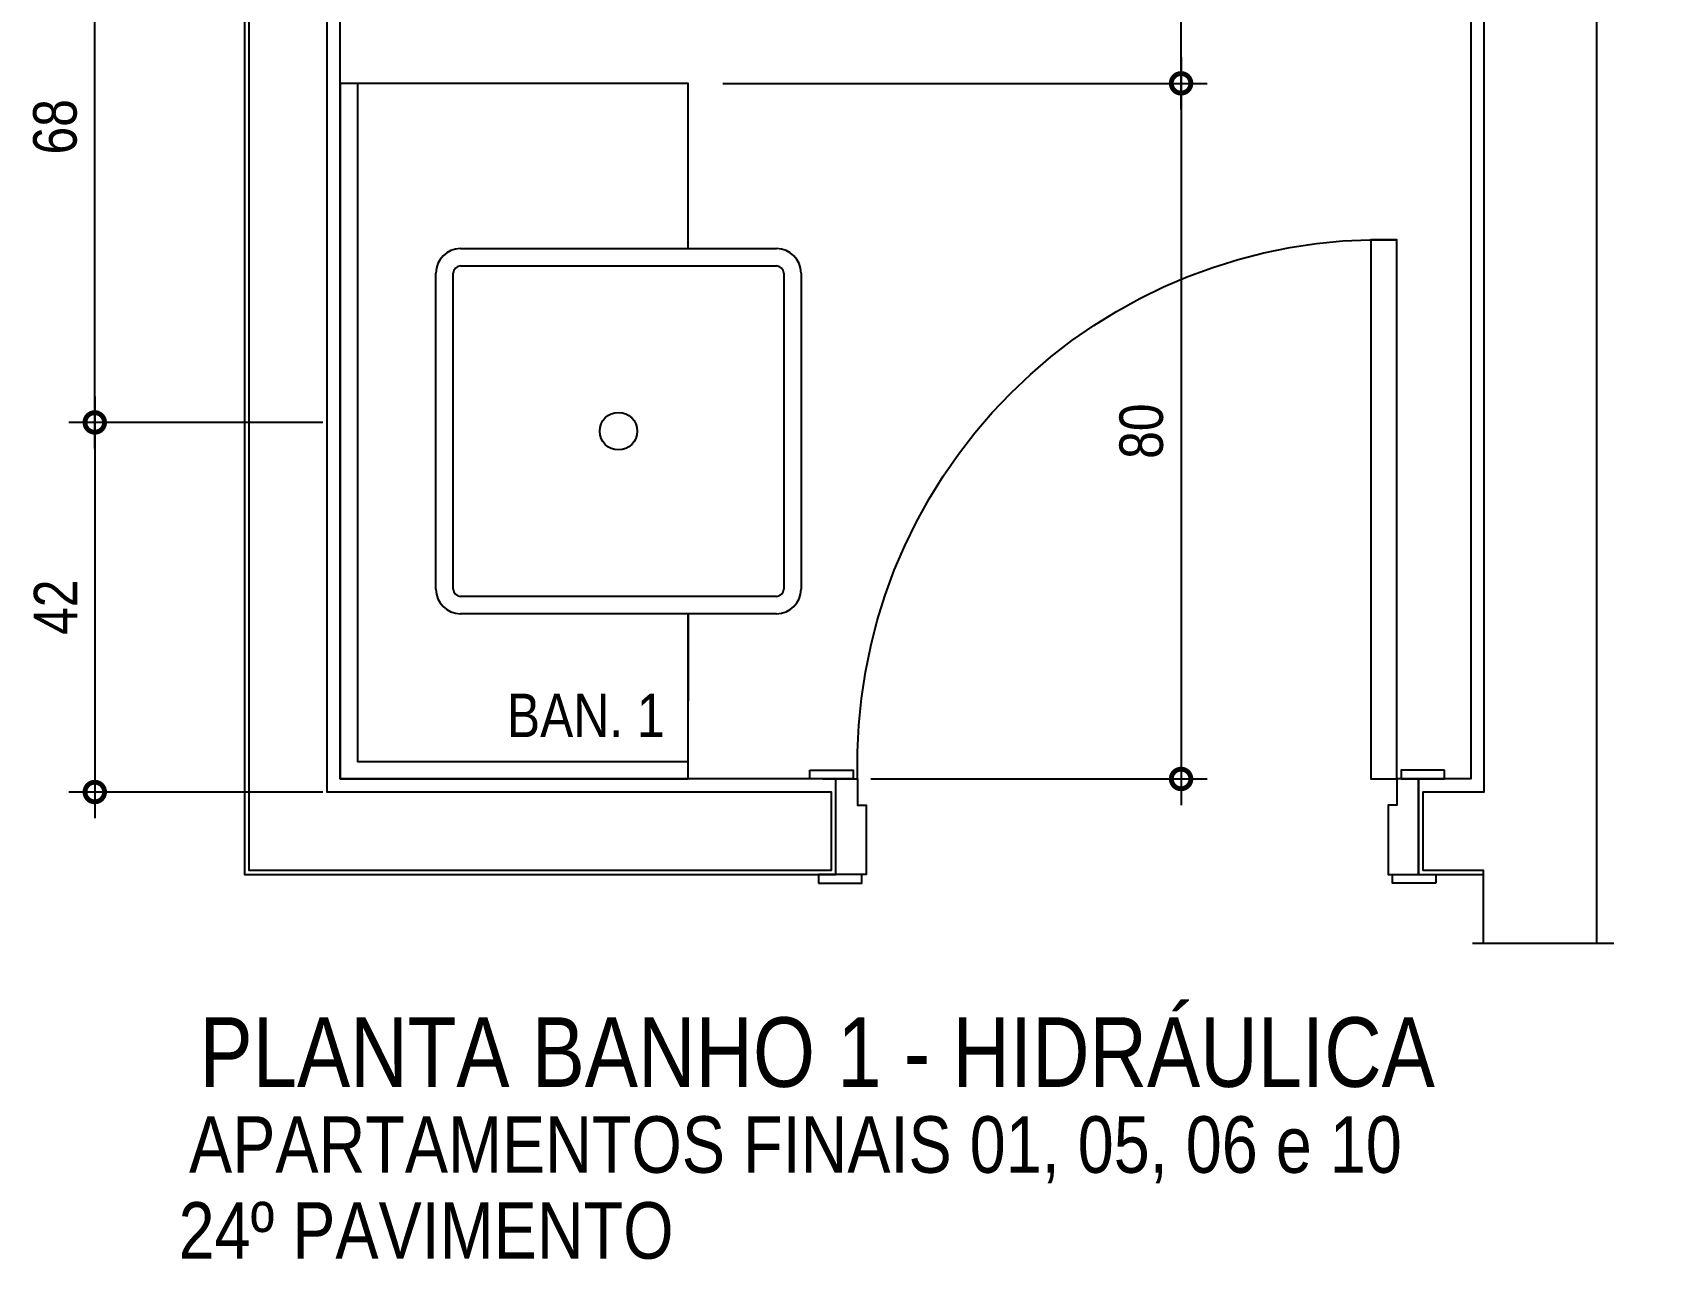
# Model space of a CAD drawing. Header units: metres. Extents: x 3 to 168, y -142 to 28.
# Drawn here: x 75.782 to 77.649, y 2.105 to 3.516 of the extents above; entities that cross this region are included whole.
import ezdxf

# ---------------------------------------------------------------- set-up
doc = ezdxf.new("R2010")
doc.units = ezdxf.units.M
doc.linetypes.add('DASHEDX2', pattern=[1.5, 1, -0.5])
for name, color, linetype in [('ARQ-ALV ACAB', 4, 'Continuous'), ('ARQ-ALV OSSO', 5, 'Continuous'), ('ARQ-AUX', 7, 'Continuous'), ('ARQ-CAX @ 1', 1, 'Continuous'), ('ARQ-DIM', 2, 'Continuous'), ('ARQ-HID', 2, 'Continuous'), ('ARQ-PRJ', 7, 'DASHEDX2'), ('ARQ-TXT', 2, 'Continuous')]:
    doc.layers.add(name, color=color, linetype=linetype)
doc.styles.add('Adesa', font='ARIALN.TTF')
doc.dimstyles.new('ADESA 1-0025', dxfattribs={"dimtxt": 0.05, "dimasz": 0.045, "dimexe": 0.03, "dimexo": 0.04, "dimgap": 0.02, "dimtad": 1, "dimtoh": 1, "dimdec": 0, "dimlfac": 100, "dimzin": 4, "dimtxsty": 'Adesa', "dimblk": 'DOTSMALL', "dimcen": 1, "dimdle": 0.03, "dimclrd": 1, "dimclre": 1, "dimclrt": 256, "dimazin": 1, "dimtm": 1e-09, "dimtfac": 1, "dimtdec": 0, "dimtix": 1, "dimtmove": 2, "dimatfit": 0, "dimldrblk": 'DOTSMALL', "dimfxl": 0.8, "dimtvp": 2, "dimtolj": 1, "dimtzin": 0, "dimarcsym": 0})

# ---------------------------------------------------------------- blocks, each defined once
blk = doc.blocks.new('ARQ-HID-CUBA Q')
for points in [[(-0.1816, 0), (0.1816, 0)], [(-0.1816, -0.11), (0.1816, -0.11)], [(-0.1816, -0.13), (0.1816, -0.13)], [(-0.21, -0.5016), (-0.21, -0.1384)], [(-0.19, -0.5016), (-0.19, -0.1384)], [(0.19, -0.1384), (0.19, -0.5016)], [(0.21, -0.1384), (0.21, -0.5016)], [(-0.21, -0.4), (-0.31, -0.4)], [(0.21, -0.4), (0.31, -0.4)], [(0.1816, -0.51), (-0.1816, -0.51)], [(0.1816, -0.53), (-0.1816, -0.53)], [(0.1816, -0.53), (-0.1816, -0.53)]]:
    blk.add_lwpolyline(points)
blk.add_circle((0, -0.32), 0.0216)
for centre, radius, start, end in [((-0.1816, -0.1384), 0.0284, 90, 180), ((0.1816, -0.1384), 0.0284, 0, 90), ((-0.1816, -0.1384), 0.0084, 90, 180), ((0.1816, -0.1384), 0.0084, 0, 90), ((-0.1816, -0.5016), 0.0284, 180, 270), ((-0.1816, -0.5016), 0.0084, 180, 270), ((0.1816, -0.5016), 0.0284, 270, 0), ((0.1816, -0.5016), 0.0084, 270, 0)]:
    blk.add_arc(centre, radius, start, end)
blk = doc.blocks.new('*U26')
for points in [[(-0.665, -0.03), (-0.615, -0.03), (-0.615, -0.04), (-0.665, -0.04)], [(0.045, -0.03), (-0.005, -0.03), (-0.005, -0.04), (0.045, -0.04)], [(-0.675, -0.16), (-0.625, -0.16), (-0.625, -0.15), (-0.675, -0.15)], [(0, -0.15), (0, -0.77), (-0.03, -0.77), (-0.03, -0.15)], [(0.055, -0.16), (0.005, -0.16), (0.005, -0.15), (0.055, -0.15)]]:
    blk.add_lwpolyline(points, close=True)
for points in [[(-0.66, -0.15), (-0.62, -0.15), (-0.62, -0.12), (-0.61, -0.12), (-0.61, -0.04), (-0.645, -0.04), (-0.645, -0.15)], [(0.04, -0.15), (0, -0.15), (0, -0.12), (-0.01, -0.12), (-0.01, -0.04), (0.025, -0.04), (0.025, -0.15)]]:
    blk.add_lwpolyline(points)
at = {"layer": 'ARQ-PRJ'}
blk.add_arc((-0.0179, -0.1679), 0.6024, 178.2986, 271.7014, dxfattribs=at)
blk = doc.blocks.new('_DotSmall')
at = {"color": 0, "linetype": 'ByBlock', "const_width": 0.5}
blk.add_lwpolyline([(-0.0625, 0, 1), (0.0625, 0, 1)], format="xyb", close=True, dxfattribs=at)
blk = doc.blocks.new('*D80')
at = {"layer": 'ARQ-DIM', "color": 1, "lineweight": -2, "transparency": 16777216}
for p, q in [((75.8532, 3.0975), (75.8532, 2.6125)), ((76.1154, 3.0675), (75.8232, 3.0675)), ((76.1154, 2.6425), (75.8232, 2.6425))]:
    blk.add_line(p, q, dxfattribs=at)
at = {"layer": 'Defpoints', "color": 0, "transparency": 16777216}
for p in [(76.1554, 3.0675), (75.8532, 2.6425), (76.1554, 2.6425)]:
    blk.add_point(p, dxfattribs=at)
at = {"layer": 'ARQ-DIM', "color": 1, "lineweight": -2, "transparency": 16777216, "xscale": 0.045, "yscale": 0.045, "zscale": 0.045}
for p, rotation in [((75.8532, 3.0675), 90), ((75.8532, 2.6425), 270)]:
    blk.add_blockref('_DotSmall', p, dxfattribs=dict(at, rotation=rotation))
at = {"layer": 'ARQ-DIM', "transparency": 16777216, "insert": (75.8081, 2.855), "char_height": 0.05, "attachment_point": 5, "rotation": 90, "style": 'Adesa'}
blk.add_mtext('\\A1;42', dxfattribs=at)
blk = doc.blocks.new('*D81')
at = {"layer": 'ARQ-DIM', "color": 1, "lineweight": -2, "transparency": 16777216}
for p, q in [((75.8532, 3.0375), (75.8532, 3.7774)), ((76.1805, 3.7474), (75.8232, 3.7474)), ((76.1154, 3.0675), (75.8232, 3.0675))]:
    blk.add_line(p, q, dxfattribs=at)
at = {"layer": 'Defpoints', "color": 0, "transparency": 16777216}
for p in [(75.8532, 3.7474), (76.2205, 3.7474), (76.1554, 3.0675)]:
    blk.add_point(p, dxfattribs=at)
at = {"layer": 'ARQ-DIM', "color": 1, "lineweight": -2, "transparency": 16777216, "xscale": 0.045, "yscale": 0.045, "zscale": 0.045}
for p, rotation in [((75.8532, 3.7474), 90), ((75.8532, 3.0675), 270)]:
    blk.add_blockref('_DotSmall', p, dxfattribs=dict(at, rotation=rotation))
at = {"layer": 'ARQ-DIM', "transparency": 16777216, "insert": (75.8077, 3.4075), "char_height": 0.05, "attachment_point": 5, "rotation": 90, "style": 'Adesa'}
blk.add_mtext('\\A1;68', dxfattribs=at)
blk = doc.blocks.new('*D85')
at = {"layer": 'ARQ-DIM', "color": 1, "lineweight": -2, "transparency": 16777216}
for p, q in [((77.1023, 3.4275), (77.1023, 4.0875)), ((76.5654, 4.0575), (77.1323, 4.0575)), ((76.5754, 3.4575), (77.1323, 3.4575))]:
    blk.add_line(p, q, dxfattribs=at)
at = {"layer": 'Defpoints', "color": 0, "transparency": 16777216}
for p in [(76.5254, 4.0575), (77.1023, 4.0575), (76.5354, 3.4575)]:
    blk.add_point(p, dxfattribs=at)
at = {"layer": 'ARQ-DIM', "color": 1, "lineweight": -2, "transparency": 16777216, "xscale": 0.045, "yscale": 0.045, "zscale": 0.045}
for p, rotation in [((77.1023, 4.0575), 90), ((77.1023, 3.4575), 270)]:
    blk.add_blockref('_DotSmall', p, dxfattribs=dict(at, rotation=rotation))
at = {"layer": 'ARQ-DIM', "transparency": 16777216, "insert": (77.0568, 3.7575), "char_height": 0.05, "attachment_point": 5, "rotation": 90, "style": 'Adesa'}
blk.add_mtext('\\A1;60 - mín.', dxfattribs=at)
blk = doc.blocks.new('*D79')
at = {"layer": 'ARQ-DIM', "color": 1, "lineweight": -2, "transparency": 16777216}
for p, q in [((77.1023, 3.4875), (77.1023, 2.6275)), ((76.8167, 3.4575), (77.1323, 3.4575)), ((76.7454, 2.6575), (77.1323, 2.6575))]:
    blk.add_line(p, q, dxfattribs=at)
at = {"layer": 'Defpoints', "color": 0, "transparency": 16777216}
for p in [(76.7767, 3.4575), (76.7054, 2.6575), (77.1023, 2.6575)]:
    blk.add_point(p, dxfattribs=at)
at = {"layer": 'ARQ-DIM', "color": 1, "lineweight": -2, "transparency": 16777216, "xscale": 0.045, "yscale": 0.045, "zscale": 0.045}
for p, rotation in [((77.1023, 3.4575), 90), ((77.1023, 2.6575), 270)]:
    blk.add_blockref('_DotSmall', p, dxfattribs=dict(at, rotation=rotation))
at = {"layer": 'ARQ-DIM', "transparency": 16777216, "insert": (77.0568, 3.0575), "char_height": 0.05, "attachment_point": 5, "rotation": 90, "style": 'Adesa'}
blk.add_mtext('\\A1;80', dxfattribs=at)
blk = doc.blocks.new('AREAS MOLHADAS')
at = {"layer": 'ARQ-ALV ACAB'}
for points in [[(75.9908, 4.9225), (76.0254, 4.9225), (76.0254, 2.5475), (76.7054, 2.5475), (76.7054, 2.6575), (76.1354, 2.6575), (76.1354, 4.0575), (76.5254, 4.0575), (76.5254, 4.9075), (76.7753, 4.9075), (76.7753, 5.0775), (75.9908, 5.0775)], [(77.649, 5.0775), (77.3754, 5.0775), (77.3753, 4.9075), (77.4355, 4.9075), (77.4355, 2.6575), (77.3754, 2.6575), (77.3754, 2.5475), (77.4495, 2.5475), (77.4495, 2.4685)], [(77.5804, 2.4685), (77.5804, 2.6216), (77.5804, 4.9225), (77.649, 4.9225)]]:
    blk.add_lwpolyline(points, dxfattribs=at)
at = {"layer": 'ARQ-ALV OSSO'}
blk.add_lwpolyline([(76.0304, 4.9225), (76.0304, 2.5525), (76.7004, 2.5525), (76.7004, 2.6425), (76.1204, 2.6425), (76.1204, 4.0725), (76.5104, 4.0725), (76.5104, 4.9225)], close=True, dxfattribs=at)
blk.add_lwpolyline([(77.5804, 2.4685), (77.5804, 2.6216), (77.5804, 4.9225), (77.4505, 4.9225), (77.4505, 2.6425), (77.3804, 2.6425), (77.3804, 2.5525), (77.4495, 2.5525), (77.4495, 2.4685)], dxfattribs=at)
at = {"layer": 'ARQ-AUX'}
blk.add_lwpolyline([(77.4376, 2.4685), (77.6001, 2.4685)], dxfattribs=at)
at = {"layer": 'ARQ-HID'}
for points in [[(76.5354, 3.2675), (76.5354, 3.4575), (76.1353, 3.4575), (76.1354, 2.6575), (76.5354, 2.6575), (76.5354, 2.8475)], [(76.1553, 3.4575), (76.1554, 2.6775), (76.5354, 2.6775)]]:
    blk.add_lwpolyline(points, dxfattribs=at)
at = {"layer": 'ARQ-CAX @ 1', "xscale": -1, "rotation": 180}
blk.add_blockref('*U26', (77.3504, 2.5075), dxfattribs=at)
at = {"layer": 'ARQ-HID', "rotation": 90}
blk.add_blockref('ARQ-HID-CUBA Q', (76.1354, 3.0575), dxfattribs=at)
at = {"layer": 'ARQ-TXT', "ltscale": 0.5, "style": 'Adesa'}
blk.add_text('PLANTA BANHO 1 - HIDRÁULICA', height=0.08, dxfattribs=at).set_placement((75.9737, 2.3034))
at = {"layer": 'ARQ-TXT', "style": 'Adesa'}
for s, p in [('APARTAMENTOS FINAIS 01, 05, 06 e 10', (75.9616, 2.2046, 108.9697)), ('24º PAVIMENTO', (75.9496, 2.1058, 217.9394))]:
    blk.add_text(s, height=0.065, dxfattribs=at).set_placement(p)
at = {"layer": 'ARQ-TXT', "insert": (76.3271, 2.7556), "char_height": 0.05, "attachment_point": 1, "style": 'Adesa'}
blk.add_mtext_dynamic_manual_height_columns('BAN. 1', width=0.171339, gutter_width=1, heights=[0], dxfattribs=at)
at = {"layer": 'ARQ-DIM'}
dim = blk.add_linear_dim(base=(77.1023, 4.0575), p1=(76.5354, 3.4575), p2=(76.5254, 4.0575), angle=90, text='<> - mín.', dimstyle='ADESA 1-0025', dxfattribs=at)
dim.commit()
dim.dimension.update_dxf_attribs({"geometry": '*D85', "text_midpoint": (77.0568, 3.7575)})
for base, p1, p2, picture, middle in [((75.8532, 3.7474), (76.1554, 3.0675), (76.2205, 3.7474), '*D81', (75.8077, 3.4075)), ((77.1023, 2.6575), (76.7767, 3.4575), (76.7054, 2.6575), '*D79', (77.0568, 3.0575)), ((75.853212253, 2.642524902), (76.155356419, 3.067524901), (76.155356419, 2.642524902), '*D80', (75.808109933, 2.855024901))]:
    dim = blk.add_linear_dim(base=base, p1=p1, p2=p2, angle=90, dimstyle='ADESA 1-0025', dxfattribs=at)
    dim.commit()
    dim.dimension.update_dxf_attribs({"geometry": picture, "text_midpoint": middle})

msp = doc.modelspace()

# ---------------------------------------------------------------- block references
msp.add_blockref('AREAS MOLHADAS', (0, 0))

doc.saveas('drawing.dxf')
